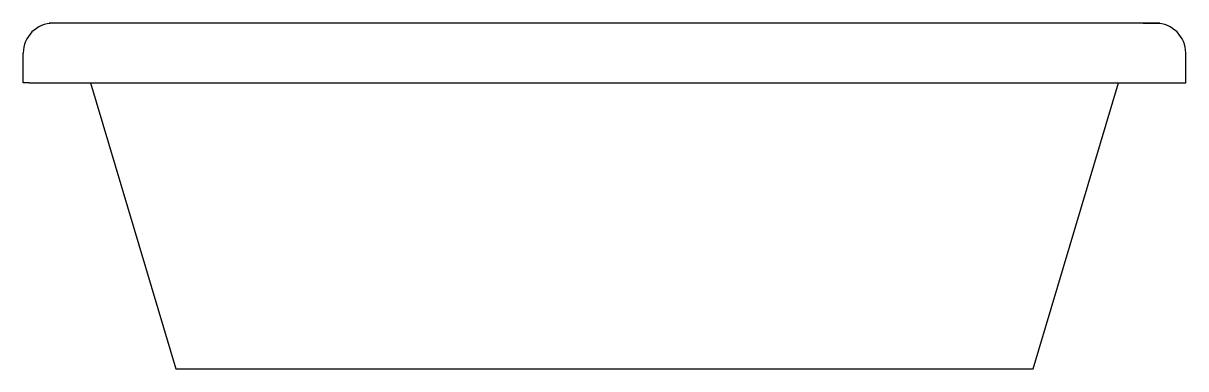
# Model space of a CAD drawing. Header units: millimetres. Extents: x 685.02 to 686.97, y 767.37 to 767.95.
import ezdxf

# ---------------------------------------------------------------- set-up
doc = ezdxf.new("R2010")
doc.units = ezdxf.units.MM
doc.layers.add('Acqualife', color=3, linetype='Continuous')

msp = doc.modelspace()

# ---------------------------------------------------------------- linework, layer by layer
at = {"layer": 'Acqualife'}
for p, q in [((686.9275, 767.9514), (685.0647, 767.9514)), ((685.0923, 767.9514), (685.0647, 767.9514)), ((686.8998, 767.9514), (686.9275, 767.9514)), ((685.0211, 767.8514), (685.0211, 767.9014)), ((686.9711, 767.8514), (686.9711, 767.9014)), ((685.0311, 767.8514), (685.0211, 767.8514)), ((685.0311, 767.8514), (686.9711, 767.8514))]:
    msp.add_line(p, q, dxfattribs=at)
at = {"layer": 'Acqualife', "color": 2}
for p, q in [((685.1341, 767.8514), (685.2772, 767.3714)), ((686.7149, 767.3714), (686.8581, 767.8514)), ((685.2772, 767.3714), (686.7149, 767.3714))]:
    msp.add_line(p, q, dxfattribs=at)
at = {"layer": 'Acqualife'}
for centre, start, end in [((685.0711, 767.9014), 90, 180), ((686.9211, 767.9014), 0, 90)]:
    msp.add_arc(centre, 0.05, start, end, dxfattribs=at)

doc.saveas('drawing.dxf')
